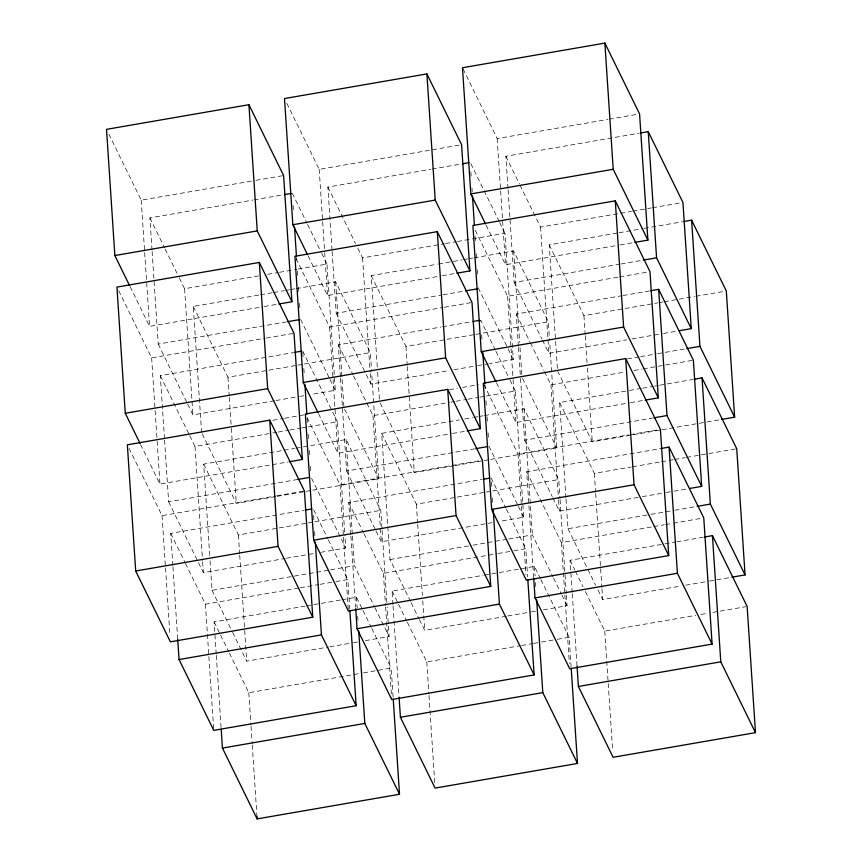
<?xml version="1.0" encoding="UTF-8"?>
<svg xmlns="http://www.w3.org/2000/svg" width="862" height="862" viewBox="0 0 862 862"><rect width="100%" height="100%" fill="white"/><g stroke="black" fill="none" stroke-linecap="round" stroke-linejoin="round"><path stroke-width="0.65" stroke-dasharray="4.31 3.23" d="M108.881 134.16L141.217 200.178L254.602 180.557M255.917 180.33L283.609 175.536M286.863 103.354L319.199 169.372L461.59 144.73M463.077 68.949L497.18 138.566L607.925 119.409M609.251 119.171L638.246 114.15M152.024 250.109L149.902 217.892L252.728 200.092M254.053 199.865L283.048 194.844M332.042 250.174L327.872 187.086L430.709 169.286M432.034 169.06L461.03 164.039M507.987 188.498L505.854 156.281L639.011 133.233M179.296 277.909L184.597 288.716L258.428 275.937M267.651 274.342L278.2 272.511M279.514 272.284L296.657 269.321M297.972 269.095L326.978 264.074L335.307 390.26L311.581 394.365M357.87 248.31L362.579 257.91L444.318 243.763M445.632 243.537L456.181 241.705M457.496 241.479L504.96 233.268L513.289 359.454L489.562 363.559M519.969 185.093L540.56 227.105L631.523 211.362M632.837 211.136L651.295 207.936M652.62 207.71L681.626 202.689M201.6 432.605L193.271 306.419L259.193 295.009M260.507 294.782L272.37 292.735M273.685 292.498L284.234 290.677M285.559 290.451L289.513 289.761M290.828 289.535L294.782 288.845M296.097 288.619L335.652 281.777L370.348 352.601L371.587 371.393M377.276 366.9L371.253 275.614L437.163 264.203M438.489 263.977L462.215 259.871M463.54 259.645L467.495 258.956M468.809 258.729L472.764 258.05M474.078 257.813L513.633 250.971L548.329 321.795L549.568 340.587M557.38 368.311L549.234 244.808L617.785 232.945M619.099 232.718L642.837 228.613M644.151 228.376L682.392 221.76M130.151 286.755L149.557 326.364L262.932 306.743M264.257 306.516L277.435 304.232M308.133 255.949L327.538 295.558L440.913 275.937M442.238 275.711L455.416 273.426M486.114 225.144L505.52 264.753L618.894 245.131M620.22 244.905L633.398 242.621M152.111 251.445L158.231 344.078L286.109 321.935M332.129 251.521L336.212 313.272L441.678 295.009M443.003 294.782L464.09 291.13M508.074 189.834L514.194 282.467L619.659 264.214M620.974 263.977L642.071 260.335M118.708 290.688L151.637 357.913L265.022 338.292M266.336 338.066L294.017 333.271M296.097 258.686L329.618 327.107L443.003 307.486M444.318 307.26L471.999 302.465M475.253 230.283L507.599 296.302L618.345 277.133M619.659 276.907L647.351 272.112M164.48 438.715L160.31 375.616L293.468 352.569M340.425 377.028L338.292 344.811L441.128 327.021M442.443 326.784L471.449 321.774M518.396 346.233L516.273 314.005L621.739 295.752M623.064 295.526L649.431 290.968M193.271 306.419L227.967 377.244L267.522 370.401M268.836 370.175L296.517 365.38M297.843 365.154L303.112 364.238M304.437 364.012L370.348 352.601M371.253 275.614L405.948 346.438L474.499 334.575M475.824 334.348L548.329 321.795M549.234 244.808L583.93 315.643L657.76 302.864M659.074 302.627L663.029 301.948M664.354 301.722L694.675 296.474M695.99 296.237L723.671 291.453M187.636 404.095L192.926 414.902L274.666 400.755M275.98 400.528L298.392 396.649M299.717 396.423L303.672 395.733M366.199 374.496L370.908 384.096L448.693 370.628M453.962 369.723L476.374 365.844M477.699 365.617L488.248 363.786M542.424 340.081L548.889 353.291L626.674 339.833M631.943 338.917L662.264 333.669M663.589 333.443L678.092 330.933M272.791 420.29L283.339 418.458M284.654 418.232L304.437 414.805M449.458 389.71L457.366 388.342M462.635 387.426L478.464 384.689M627.439 358.904L639.302 356.846M640.617 356.62L656.445 353.883M657.76 353.657L685.441 348.862M189.715 435.644L195.006 446.451L271.476 433.209M272.791 432.983L276.745 432.304M278.07 432.067L288.619 430.246M289.934 430.019L300.482 428.188M301.797 427.961L307.077 427.056M308.391 426.819L337.398 421.798L344.929 535.905M353.582 376.026L372.987 415.646L449.458 402.403M450.772 402.177L454.727 401.498M456.052 401.272L466.59 399.44M467.915 399.214L478.464 397.382M479.778 397.156L485.047 396.251M486.373 396.014L515.379 391.003L523.708 517.189L499.982 521.294M544.504 371.63L550.969 384.84L624.799 372.061M634.033 370.466L641.942 369.098M643.257 368.861L692.035 360.424M209.714 555.44L203.68 464.155L282.79 450.46M284.104 450.233L294.653 448.412M295.968 448.186L346.071 439.512L380.767 510.336L382.006 529.128M410.581 601.547L390.001 559.535L381.661 433.349L447.583 421.938M448.897 421.712L459.446 419.891M464.726 418.975L472.635 417.607M473.949 417.38L477.904 416.691M479.229 416.465L483.183 415.775M484.498 415.549L524.053 408.707L558.748 479.531L559.988 498.322M565.935 497.859L559.643 402.543L628.204 390.68M629.519 390.454L641.382 388.396M642.707 388.169L653.245 386.338M654.57 386.111L658.525 385.433M659.839 385.206L692.8 379.495M140.56 444.49L159.966 484.099L287.854 461.967M318.541 413.685L337.947 453.293L451.332 433.672M452.647 433.446L467.15 430.935M496.523 382.879L515.929 422.488L629.314 402.866M630.628 402.64L643.817 400.356M164.567 440.051L168.64 501.803L297.843 479.444M340.512 378.375L346.621 470.997L474.509 448.865M520.529 378.45L524.602 440.202L652.491 418.059M129.117 448.423L162.056 515.648L275.431 496.027M276.756 495.79L303.122 491.232M307.098 417.617L340.037 484.843L481.104 460.427M483.905 384.409L518.019 454.037L628.754 434.868M630.079 434.642L657.76 429.847M202.193 433.812L236.296 503.43L275.851 496.587M277.165 496.361L304.857 491.566M306.172 491.34L311.441 490.424M312.766 490.198L378.687 478.787L371.684 372.74M380.174 403.007L414.277 472.624L453.832 465.782M455.147 465.555L482.839 460.761M484.153 460.534L489.422 459.618M490.747 459.392L556.669 447.981L549.665 341.934M557.563 370.994L592.259 441.829L631.814 434.976M633.128 434.75L660.82 429.955M662.135 429.729L705.644 422.197M706.959 421.971L720.147 419.686M172.853 565.569L170.73 533.352L303.887 510.304M350.834 534.763L348.711 502.546L481.869 479.498M533.697 577.799L526.693 471.74L661.165 448.466M203.68 464.155L238.386 534.979L277.93 528.137M279.256 527.91L306.937 523.115M308.251 522.889L313.531 521.973M314.845 521.747L380.767 510.336M381.661 433.349L416.368 504.173L455.912 497.331M457.237 497.105L484.918 492.31M486.233 492.083L491.512 491.168M492.827 490.941L558.748 479.531M559.643 402.543L594.338 473.367L631.253 466.978M632.579 466.751L660.26 461.957M661.585 461.73L673.448 459.683M674.763 459.446L685.312 457.625M686.626 457.399L735.405 448.951M168.64 501.803L203.346 572.637L285.085 558.49M286.399 558.253L314.08 553.469M320.675 552.327L345.727 547.995L345.015 537.252M376.026 531.024L381.327 541.832L492.062 522.663M552.833 497.816L559.309 511.026L641.048 496.878M642.362 496.652L664.774 492.773M666.089 492.536L672.683 491.405M673.998 491.168L687.186 488.894M210.069 560.806L212.02 590.341L329.349 570.03M330.674 569.804L354.401 565.698L374.399 606.514M390.001 559.535L471.74 545.387M473.055 545.161L507.33 539.224M508.655 538.998L532.382 534.893L552.962 576.904M566.032 499.195L567.983 528.729L649.722 514.582M651.036 514.355L673.448 510.476M674.763 510.25L695.86 506.597M185.427 563.36L205.425 604.176L299.028 587.981M300.353 587.755L318.8 584.555M320.125 584.328L334.628 581.818M335.943 581.591L347.806 579.533L349.757 609.068M364.001 533.761L383.407 573.37L496.781 553.749M498.107 553.523L512.61 551.012M513.924 550.786L525.788 548.728L527.652 576.926M526.693 471.74L561.388 542.575L652.351 526.822M653.676 526.596L664.225 524.775M665.539 524.549L672.134 523.406M673.448 523.169L701.129 518.385M216.222 654.107L214.099 621.89L305.073 606.137M306.387 605.911L340.662 599.984M341.977 599.758L356.48 597.247L362.363 609.251M392.964 604.51L392.081 591.084L483.043 575.342M484.369 575.105L534.462 566.442L540.345 578.445M572.185 592.496L570.062 560.278L663.665 544.073M664.979 543.847L675.528 542.026M676.853 541.789L703.22 537.231M232.6 632.352L246.715 661.165L328.454 647.017M329.769 646.791L352.181 642.912M353.506 642.686L357.461 641.996M365.369 640.628L389.096 636.522L387.146 606.988M419.406 619.562L424.697 630.359L506.436 616.211M507.75 615.985L530.162 612.106M531.488 611.88L535.442 611.19M543.351 609.822L567.077 605.717L566.366 594.974M597.969 589.953L602.678 599.553L680.463 586.095M685.732 585.179L708.144 581.3M709.469 581.074L730.556 577.421M229.389 653.094L248.795 692.714L362.18 673.093M363.495 672.866L391.186 668.072L393.137 697.606M407.37 622.289L426.776 661.908L520.379 645.703M521.704 645.476L532.253 643.655M533.567 643.429L540.162 642.287M541.476 642.061L555.979 639.55M557.294 639.313L569.157 637.266L571.107 666.8M585.352 591.494L604.758 631.103L695.731 615.36M701 614.444L707.594 613.302M712.863 612.397L745.824 606.686M505.854 156.281L519.387 183.886M470.846 163.64L499.076 221.265M499.669 222.461L504.96 233.268M514.194 282.467L541.832 338.885M516.273 314.005L529.796 341.621M530.389 342.817L543.911 370.434M513.289 359.454L478.593 288.63L478.421 285.936M522.555 378.353L556.669 447.981M495.381 350.187L480.673 320.168L480.942 324.198M495.962 351.384L509.496 378.989M510.078 380.196L515.379 391.003M524.602 440.202L552.251 496.62M567.983 528.729L595.62 585.147M570.062 560.278L574.771 569.879M575.353 571.086L583.003 586.688M489.013 446.354L517.825 505.175M518.418 506.382L523.708 517.189M553.555 578.111L561.194 593.713M561.787 594.909L567.077 605.717M491.092 477.904L505.8 507.912M506.382 509.119L525.788 548.728M540.937 579.641L569.157 637.266M327.872 187.086L355.521 243.504M292.283 193.239L306.98 223.258M307.572 224.454L321.095 252.07M321.688 253.266L326.978 264.074M336.212 313.272L365.617 373.289M338.292 344.811L353 374.83M300.612 319.425L329.435 378.256M330.017 379.452L335.307 390.26M344.574 409.159L378.687 478.787M302.691 350.974L332.096 411.002M332.689 412.198L337.398 421.798M346.621 470.997L375.444 529.828M411.163 602.753L418.813 618.356M348.711 502.546L363.408 532.565M392.081 591.084L397.964 603.088M398.546 604.284L406.778 621.093M311.613 478.367L345.727 547.995M374.981 607.71L389.096 636.522M313.703 509.905L327.819 538.718M328.4 539.924L347.806 579.533M362.956 610.447L371.188 627.256M371.77 628.452L391.186 668.072M149.902 217.892L164.599 247.9M165.192 249.096L178.714 276.713M158.231 344.078L187.043 402.899M160.31 375.616L189.134 434.448M212.02 590.341L232.007 631.156M170.73 533.352L184.845 562.164M214.099 621.89L219.982 633.893M220.564 635.089L228.796 651.898M583.93 315.643L585.169 334.434M585.255 335.771L587.033 362.622M587.388 367.988L592.259 441.829M594.338 473.367L595.588 492.159M595.674 493.506L601.881 587.475M601.967 588.821L602.678 599.553M604.758 631.103L608.13 682.111M608.216 683.458L612.645 750.576M572.282 593.832L577.066 666.326M560.074 499.669L566.28 593.638M540.56 227.105L548.889 353.291M550.969 384.84L558.501 498.947M558.598 500.283L559.309 511.026M561.388 542.575L564.75 593.584M564.847 594.92L569.362 663.384M513.633 250.971L519.657 342.257M520.012 347.623L521.963 377.157M524.053 408.707L532.382 534.893M534.462 566.442L535.087 575.838M535.528 582.55L535.798 586.569M518.493 347.569L520.443 377.103M497.18 138.566L500.553 189.586M500.639 190.922L505.52 264.753M507.599 296.302L510.972 347.311M511.058 348.657L513.009 378.192M513.095 379.528L515.929 422.488M518.019 454.037L521.381 505.046M521.467 506.393L525.992 574.857M470.878 171.84L471.234 177.206M471.945 187.948L472.214 191.967M475.134 236.274L475.576 242.987M476.287 253.719L476.643 259.096M477.354 269.828L477.71 275.204M481.653 334.941L482.009 340.307M484.929 384.603L485.198 388.633M485.996 400.711L486.351 406.088M487.062 416.82L487.418 422.197M488.118 432.929L488.474 438.305M491.362 481.933L491.717 487.299M492.417 498.042L492.87 504.755M405.948 346.438L407.187 365.24M407.273 366.576L414.277 472.624M416.368 504.173L417.607 522.965M417.693 524.312L422.391 595.459M422.746 600.825L424.697 630.359M426.776 661.908L428.91 694.125M428.996 695.472L434.76 782.728M377.631 372.265L379.582 401.8M393.05 605.846L398.998 695.785M382.092 530.475L387.06 605.652M362.579 257.91L370.11 372.018M370.197 373.354L370.908 384.096M372.987 415.646L381.327 541.832M383.407 573.37L385.529 605.598M385.626 606.934L391.65 698.22M335.652 281.777L343.981 407.963M346.071 439.512L352.364 534.817M352.45 536.164L354.401 565.698M356.48 597.247L357.191 607.979M357.73 616.039L358.172 622.752M350.92 536.11L355.618 607.257M319.199 169.372L322.571 220.392M322.657 221.728L324.608 251.262M324.694 252.609L327.538 295.558M329.618 327.107L332.991 378.116M333.077 379.463L337.947 453.293M340.037 484.843L343.399 535.852M343.485 537.198L348.367 611.029M293.08 205.328L293.436 210.694M296.539 257.684L296.711 260.367M297.422 271.099L297.778 276.476M298.489 287.208L298.845 292.584M299.545 303.316L299.901 308.693M302.788 352.321L303.144 357.687M303.844 368.43L304.297 375.142M307.131 418.092L307.486 423.468M308.197 434.211L308.542 439.577M309.253 450.32L309.609 455.686M310.32 466.428L310.676 471.794M313.552 515.422L313.994 522.135M314.619 531.531L315.061 538.244M227.967 377.244L229.206 396.046M229.292 397.382L231.242 426.916M231.339 428.263L236.296 503.43M238.386 534.979L239.625 553.77M239.711 555.117L246.715 661.165M248.795 692.714L250.928 724.931M251.014 726.278L252.167 743.723M252.254 745.07L256.951 816.217M216.319 655.443L221.103 727.937M184.597 288.716L192.926 414.902M195.006 446.451L202.548 560.548M202.635 561.895L203.346 572.637M205.425 604.176L208.798 655.195M208.884 656.532L213.668 729.026M172.939 566.916L177.734 639.399M141.217 200.178L144.59 251.198M144.676 252.534L149.557 326.364M151.637 357.913L157.046 439.803M157.132 441.139L159.966 484.099M162.056 515.648L165.418 566.657M165.515 568.004L169.943 635.122"/><path stroke-width="1.29" d="M278.76 304.006L291.938 301.722L283.609 175.536L248.913 104.711L106.522 129.354L114.861 255.54L129.559 285.548M456.741 273.2L469.919 270.916L461.59 144.73L426.895 73.906L284.503 98.548L292.843 224.734L307.54 254.743M634.712 242.394L647.901 240.11L639.572 113.924L604.876 43.1L462.485 67.742L470.814 193.928L485.522 223.937M284.374 194.618L290.968 193.476M462.355 163.812L468.939 162.67M640.337 133.007L648.246 131.638L682.941 202.462L691.27 328.648L679.407 330.696M114.861 255.54L257.242 230.897L291.938 301.722M292.843 224.734L435.224 200.092L469.919 270.916M470.814 193.928L613.205 169.286L647.901 240.11M289.169 461.741L302.357 459.457L294.017 333.271L259.322 262.447L116.941 287.089L125.27 413.275L139.978 443.283M467.15 430.935L480.339 428.651L471.999 302.465L437.303 231.641L294.923 256.283L303.252 382.469L317.959 412.478M645.132 400.13L658.32 397.845L649.98 271.659L615.285 200.835L472.904 225.478L481.233 351.664L495.941 381.672M683.706 221.534L691.615 220.166L726.31 290.99L734.639 417.176L721.462 419.46M287.434 321.709L299.297 319.662M465.415 290.903L477.279 288.856M643.386 260.098L656.575 257.824L691.27 328.648M294.782 352.342L301.377 351.2M472.764 321.537L479.358 320.395M650.745 290.731L658.654 289.363L693.36 360.197L701.69 486.383L689.826 488.431M125.27 413.275L267.662 388.633L302.357 459.457M303.252 382.469L445.632 357.827L480.339 428.651M481.233 351.664L623.614 327.021L658.32 397.845M269.741 420.171L127.36 444.824L135.69 571.01L170.385 641.834L312.766 617.192L304.437 491.006L269.741 420.171L278.07 546.357L312.766 617.192M447.723 389.376L305.331 414.019L313.671 540.205L348.367 611.029L490.747 586.386L482.418 460.2L447.723 389.376L456.052 515.562L490.747 586.386M625.704 358.57L483.313 383.213L491.652 509.399L526.348 580.223L668.729 555.581L660.4 429.395L625.704 358.57L634.033 484.756L668.729 555.581M686.766 348.636L699.944 346.352L734.639 417.176M694.115 379.269L702.034 377.901L736.73 448.725L745.059 574.911L731.881 577.195M297.843 479.444L309.706 477.386M475.824 448.639L487.687 446.581M653.805 417.833L666.994 415.549L701.69 486.383M305.202 510.078L311.796 508.936M483.183 479.272L489.778 478.13M661.165 448.466L669.074 447.098L703.769 517.922L712.098 644.108L569.717 668.761L535.022 597.926L533.783 579.135M135.69 571.01L278.07 546.357M313.671 540.205L456.052 515.562M491.652 509.399L634.033 484.756M697.175 506.371L710.363 504.087L745.059 574.911M704.534 537.004L712.443 535.636L747.138 606.46L755.478 732.646L613.087 757.289L578.391 686.464L577.066 666.326M179.059 659.538L321.44 634.895L356.146 705.719L213.754 730.362L179.059 659.538L177.734 639.399M357.04 628.732L499.421 604.09L534.128 674.914L391.736 699.567L357.04 628.732L355.715 608.594M535.022 597.926L677.403 573.284L712.098 644.108M222.428 748.076L364.82 723.433L399.515 794.258L257.124 818.9L222.428 748.076L221.189 729.284M400.41 717.27L542.801 692.628L577.497 763.452L435.105 788.094L400.41 717.27L399.084 697.132M578.391 686.464L720.783 661.822L755.478 732.646M691.615 220.166L699.944 346.352M702.034 377.901L710.363 504.087M712.443 535.636L720.783 661.822M648.246 131.638L656.575 257.824M658.654 289.363L666.994 415.549M669.074 447.098L677.403 573.284M604.876 43.1L613.205 169.286M615.285 200.835L623.614 327.021M571.204 668.136L577.497 763.452M536.681 599.995L542.801 692.628M527.824 579.609L534.128 674.914M472.473 195.997L474.423 225.532M482.806 352.386L484.843 383.267M493.215 510.121L499.421 604.09M426.895 73.906L435.224 200.092M437.303 231.641L445.632 357.827M393.223 698.942L399.515 794.258M358.7 630.801L364.82 723.433M349.853 610.415L356.146 705.719M294.502 226.803L296.453 256.337M304.911 384.538L306.861 414.072M315.33 542.273L321.44 634.895M248.913 104.711L257.242 230.897M259.322 262.447L267.662 388.633M256.951 816.217L257.124 818.9"/></g></svg>
